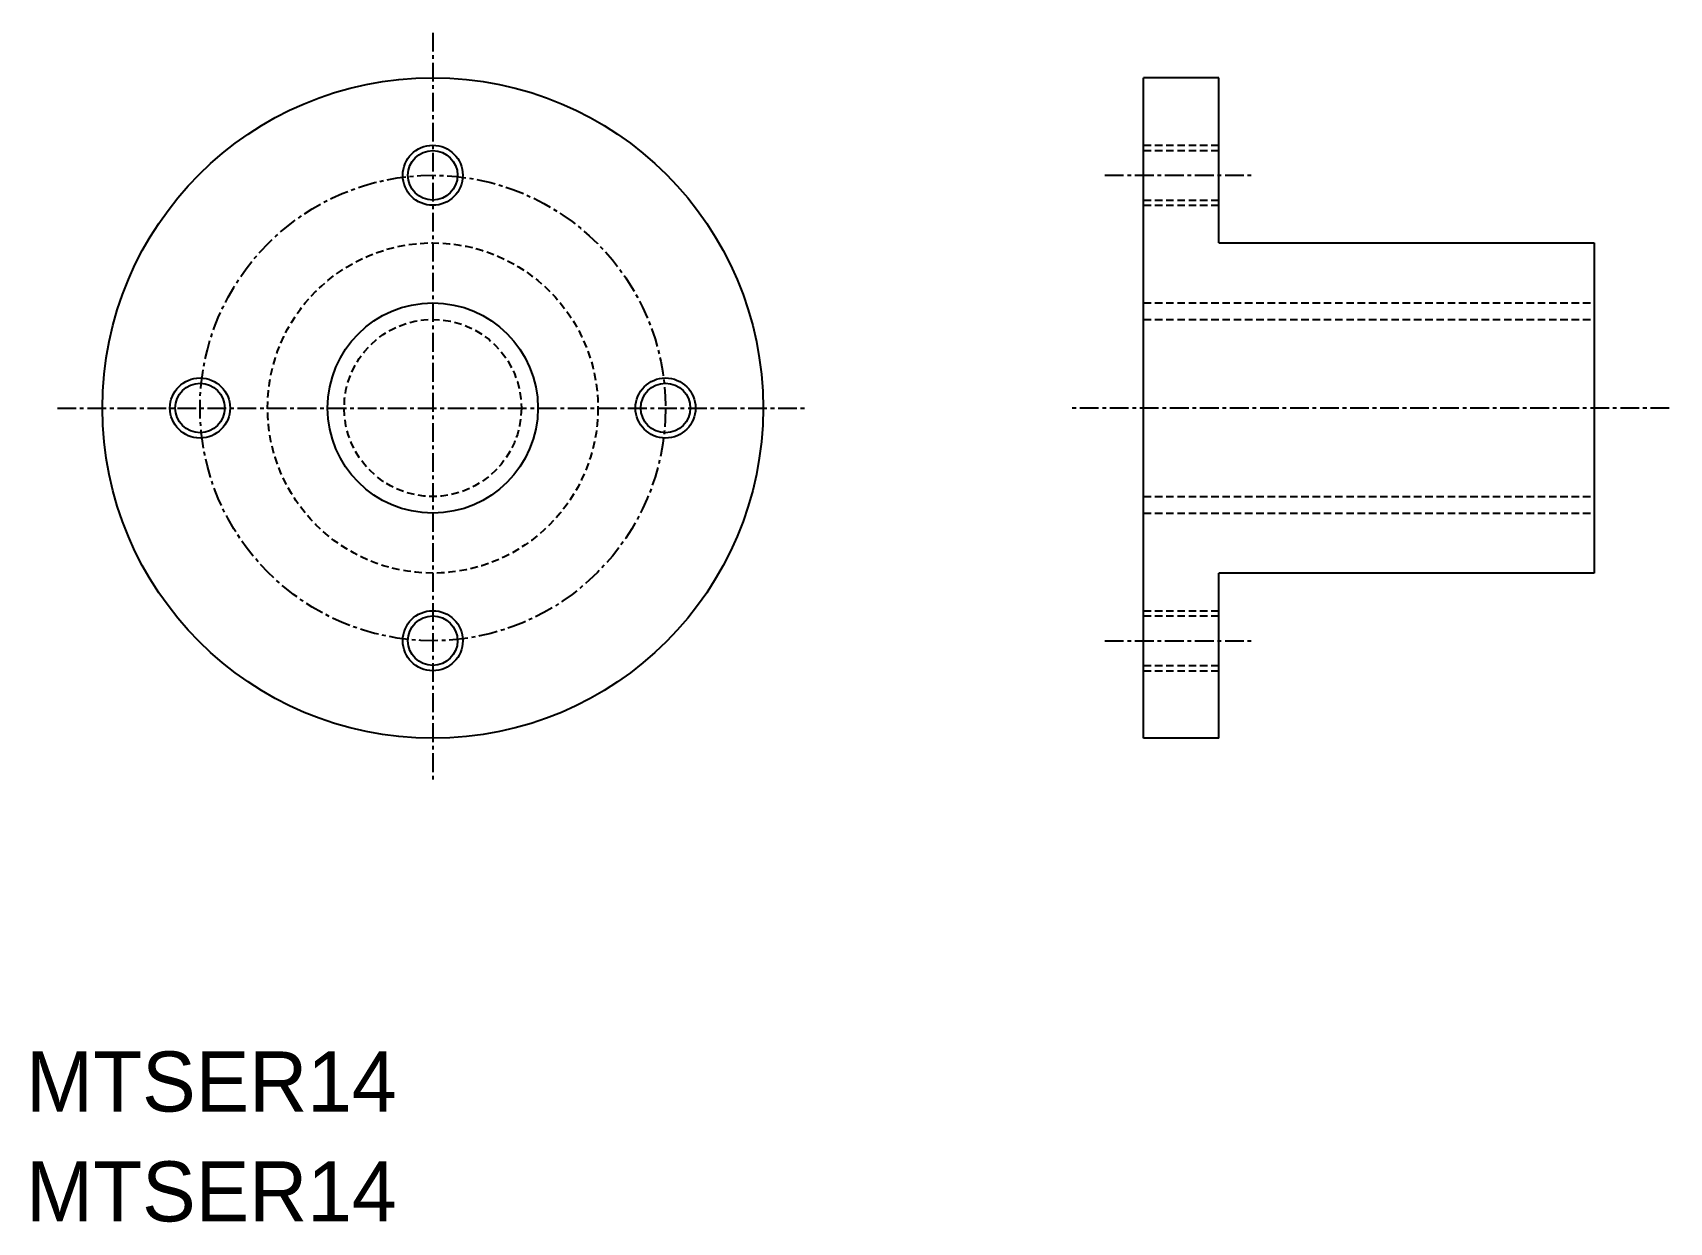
# Model space of a CAD drawing. Extents: x 329 to 438, y 140 to 219.
import ezdxf

# ---------------------------------------------------------------- set-up
doc = ezdxf.new("R2010")
doc.units = 0
doc.linetypes.add('CENTER', pattern=[2, 1.25, -0.25, 0.25, -0.25])
doc.linetypes.add('DASHED', pattern=[0.75, 0.5, -0.25])
doc.layers.get('0').update_dxf_attribs({"linetype": 'CONTINUOUS'})
doc.layers.add('CENTER', color=1, linetype='CENTER')

msp = doc.modelspace()

# ---------------------------------------------------------------- linework, layer by layer
at = {"color": 7, "linetype": 'CONTINUOUS'}
for p, q in [((403.3, 172.26), (403.3, 216.26)), ((408.3, 216.26), (403.3, 216.26)), ((408.3, 205.26), (408.3, 216.26)), ((408.3, 205.26), (433.3, 205.26)), ((433.3, 205.26), (433.3, 183.26)), ((408.3, 172.26), (408.3, 183.26)), ((433.3, 183.26), (408.3, 183.26)), ((408.3, 172.26), (403.3, 172.26))]:
    msp.add_line(p, q, dxfattribs=at)
at = {"color": 3, "linetype": 'DASHED'}
for p, q in [((403.3, 211.76), (408.3, 211.76)), ((403.3, 211.41), (408.3, 211.41)), ((403.3, 208.11), (408.3, 208.11)), ((403.3, 207.76), (408.3, 207.76)), ((403.3, 201.26), (433.3, 201.26)), ((403.3, 200.16), (433.3, 200.16)), ((403.3, 188.36), (433.3, 188.36)), ((403.3, 187.26), (433.3, 187.26)), ((403.3, 180.76), (408.3, 180.76)), ((403.3, 180.41), (408.3, 180.41)), ((403.3, 177.11), (408.3, 177.11)), ((403.3, 176.76), (408.3, 176.76))]:
    msp.add_line(p, q, dxfattribs=at)
at = {"color": 7, "linetype": 'CONTINUOUS'}
for centre, radius in [((355.96, 194.26), 22), ((355.96, 209.76), 1.65), ((355.96, 194.26), 7), ((340.46, 194.26), 1.65), ((371.46, 194.26), 1.65), ((355.96, 178.76), 1.65)]:
    msp.add_circle(centre, radius, dxfattribs=at)
at = {"color": 3, "linetype": 'CONTINUOUS'}
for centre in [(355.96, 209.76), (340.46, 194.26), (371.46, 194.26), (355.96, 178.76)]:
    msp.add_circle(centre, 2, dxfattribs=at)
at = {"color": 3, "linetype": 'DASHED'}
for radius in [11, 5.9]:
    msp.add_circle((355.96, 194.26), radius, dxfattribs=at)
at = {"layer": 'CENTER', "color": 1, "linetype": 'CENTER'}
for p, q in [((355.96, 219.26), (355.96, 169.26)), ((400.72, 209.76), (410.49, 209.76)), ((330.96, 194.26), (380.96, 194.26)), ((438.3, 194.26), (398.3, 194.26)), ((400.72, 178.76), (410.49, 178.76))]:
    msp.add_line(p, q, dxfattribs=at)
msp.add_circle((355.96, 194.26), 15.5, dxfattribs=at)

# ---------------------------------------------------------------- texts
at = {"color": 7, "linetype": 'CONTINUOUS'}
for p in [(328.88, 147.4), (328.88, 140.08)]:
    msp.add_text('MTSER14', height=4, dxfattribs=at).set_placement(p)

doc.saveas('drawing.dxf')
